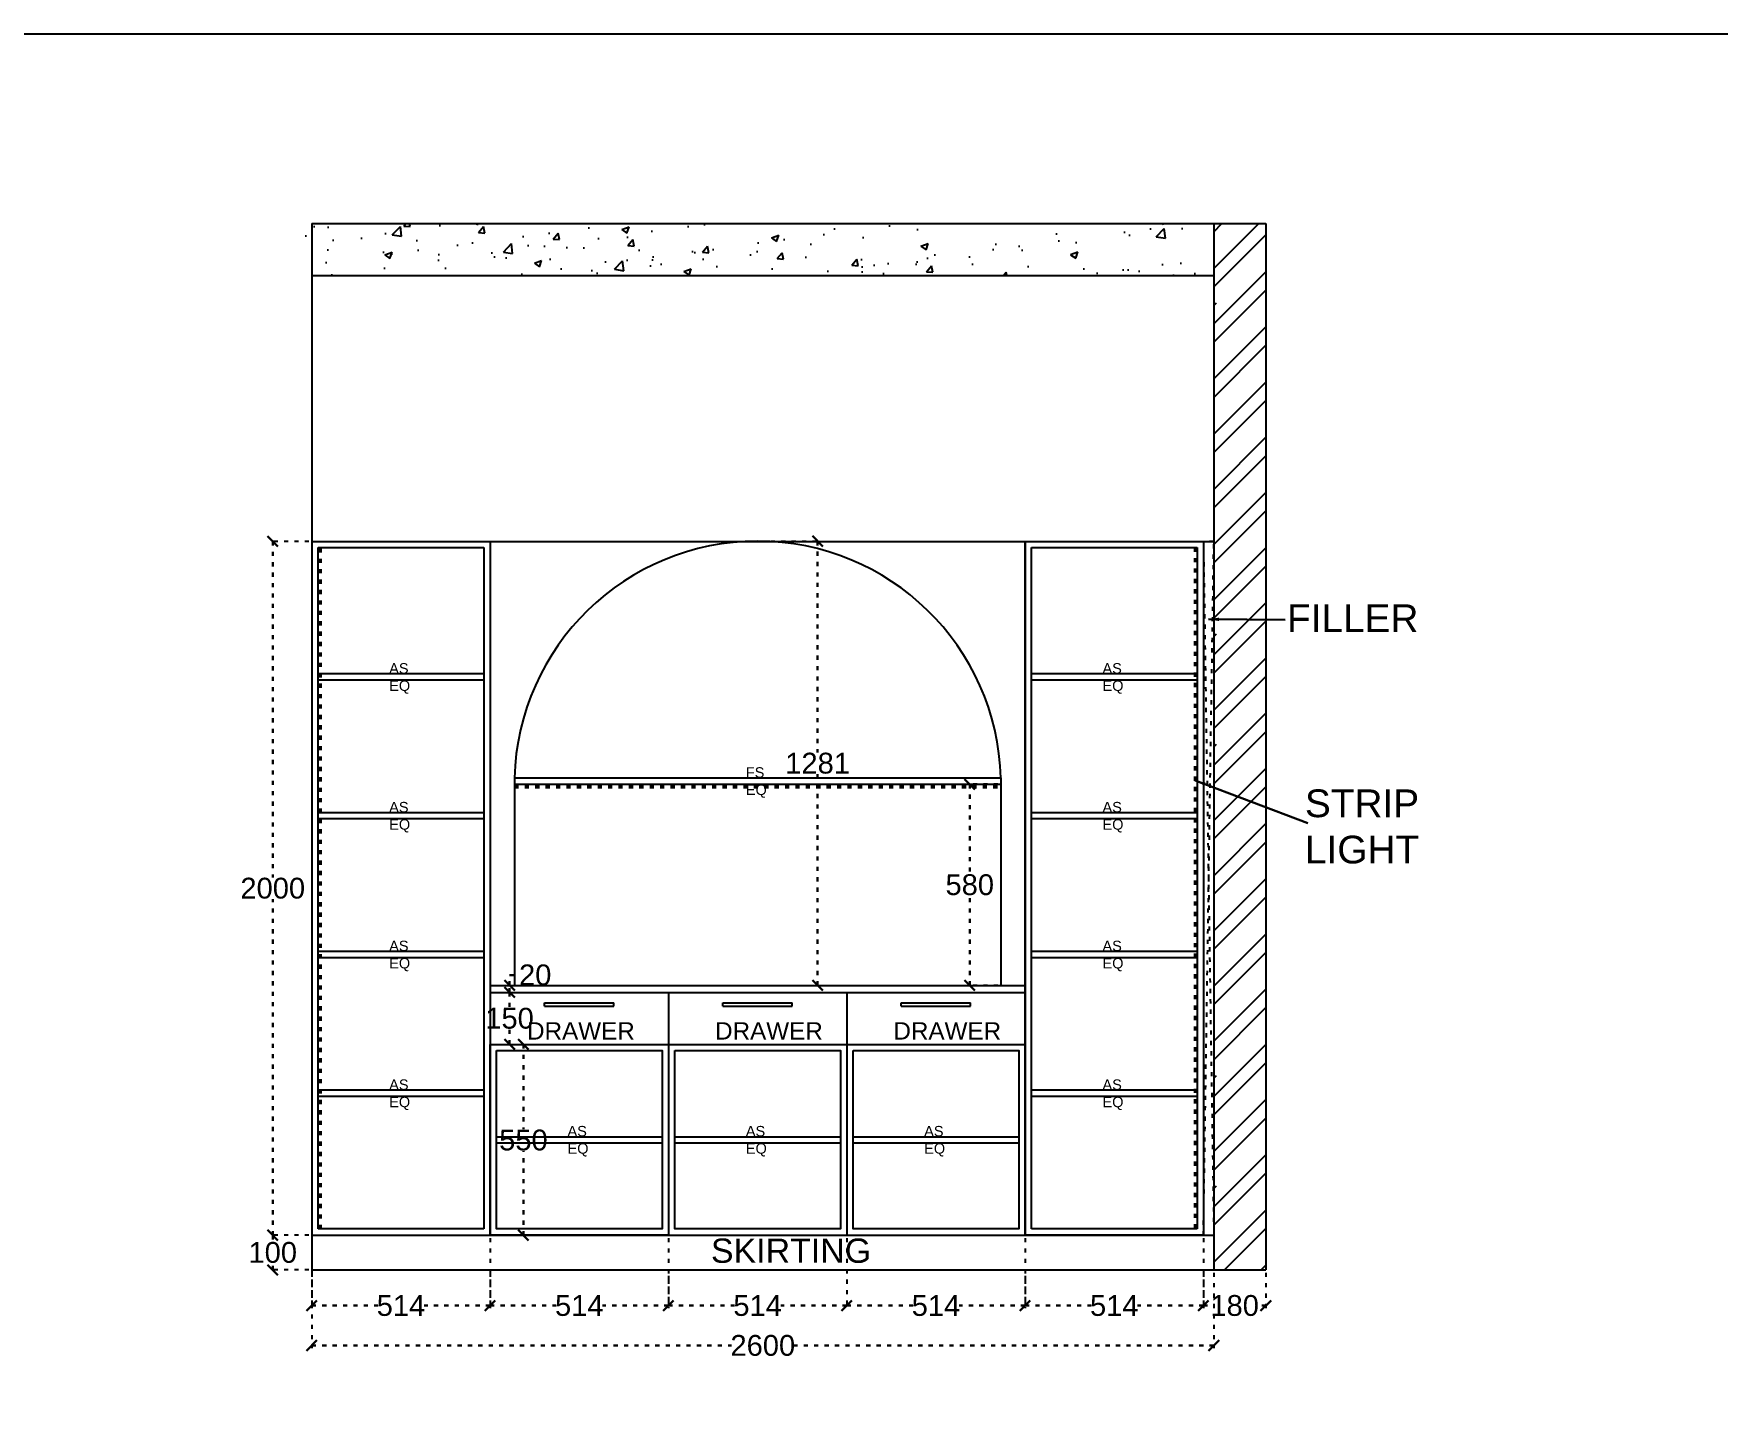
# Model space of a CAD drawing. Header units: millimetres. Extents: x 220712 to 1505573, y -354410 to 241923.
# Drawn here: x 230920 to 235776, y 94170 to 98109 of the extents above; entities that cross this region are included whole.
import ezdxf

# ---------------------------------------------------------------- set-up
doc = ezdxf.new("R2010")
doc.units = ezdxf.units.MM
doc.header["$MEASUREMENT"] = 0
doc.linetypes.add('ACAD_ISO03W100', pattern=[30, 12, -18])
doc.layers.add('Walls', color=253, linetype='Continuous')
doc.layers.add('Words', color=7, linetype='Continuous')
doc.styles.get("Standard").update_dxf_attribs({"font": 'arial.ttf'})
doc.dimstyles.get("Standard").update_dxf_attribs({"dimtxt": 60, "dimasz": 30, "dimexe": 7.75, "dimexo": 8.13, "dimgap": 0.63, "dimtad": 0, "dimtih": 1, "dimtoh": 1, "dimdec": 0, "dimzin": 0, "dimtxsty": 'Standard', "dimblk": 'OBLIQUE', "dimcen": 2.25, "dimclrd": 1, "dimclre": 1, "dimclrt": 1, "dimadec": 0, "dimazin": 0, "dimtfac": 1, "dimtdec": 0, "dimtofl": 0, "dimtmove": 0, "dimatfit": 3, "dimfxl": 1, "dimtolj": 1, "dimtzin": 0, "dimlwd": 30, "dimarcsym": 0})

# ---------------------------------------------------------------- blocks, each defined once
blk = doc.blocks.new('_Oblique')
at = {"color": 0, "linetype": 'ByBlock', "lineweight": -2}
blk.add_line((-0.5, -0.5), (0.5, 0.5), dxfattribs=at)
blk = doc.blocks.new('*D1375')
at = {"layer": 'Defpoints', "color": 0, "linetype": 'ACAD_ISO03W100', "transparency": 16777216}
for p in [(231722, 94645.5), (232236, 94645.5), (232236, 94442.5)]:
    blk.add_point(p, dxfattribs=at)
at = {"layer": 'Walls', "color": 1, "linetype": 'ACAD_ISO03W100', "lineweight": -2, "transparency": 16777216}
for p, q in [((231722, 94637.37), (231722, 94434.75)), ((232236, 94637.37), (232236, 94434.75))]:
    blk.add_line(p, q, dxfattribs=at)
at = {"layer": 'Walls', "color": 1, "linetype": 'ACAD_ISO03W100', "lineweight": 30, "transparency": 16777216}
for p, q in [((231722, 94442.5), (231912.210382, 94442.5)), ((232236, 94442.5), (232045.789618, 94442.5))]:
    blk.add_line(p, q, dxfattribs=at)
at = {"layer": 'Walls', "color": 1, "linetype": 'ACAD_ISO03W100', "lineweight": 30, "transparency": 16777216, "xscale": 30, "yscale": 30, "zscale": 30, "rotation": 180}
blk.add_blockref('_Oblique', (231722, 94442.5), dxfattribs=at)
at = {"layer": 'Walls', "color": 1, "linetype": 'ACAD_ISO03W100', "lineweight": 30, "transparency": 16777216, "xscale": 30, "yscale": 30, "zscale": 30}
blk.add_blockref('_Oblique', (232236, 94442.5), dxfattribs=at)
at = {"layer": 'Walls', "color": 1, "linetype": 'ACAD_ISO03W100', "transparency": 16777216, "insert": (231979, 94442.5), "char_height": 60, "attachment_point": 5}
blk.add_mtext('\\A1;514', dxfattribs=at)
blk = doc.blocks.new('*D1376')
at = {"layer": 'Defpoints', "color": 0, "linetype": 'ACAD_ISO03W100', "transparency": 16777216}
for p in [(232750, 94645.5), (232236, 94545.5), (232750, 94442.5)]:
    blk.add_point(p, dxfattribs=at)
at = {"layer": 'Walls', "color": 1, "linetype": 'ACAD_ISO03W100', "lineweight": -2, "transparency": 16777216}
for p, q in [((232750, 94637.37), (232750, 94434.75)), ((232236, 94537.37), (232236, 94434.75))]:
    blk.add_line(p, q, dxfattribs=at)
at = {"layer": 'Walls', "color": 1, "linetype": 'ACAD_ISO03W100', "lineweight": 30, "transparency": 16777216}
for p, q in [((232236, 94442.5), (232426.210382, 94442.5)), ((232750, 94442.5), (232559.789618, 94442.5))]:
    blk.add_line(p, q, dxfattribs=at)
at = {"layer": 'Walls', "color": 1, "linetype": 'ACAD_ISO03W100', "lineweight": 30, "transparency": 16777216, "xscale": 30, "yscale": 30, "zscale": 30, "rotation": 180}
blk.add_blockref('_Oblique', (232236, 94442.5), dxfattribs=at)
at = {"layer": 'Walls', "color": 1, "linetype": 'ACAD_ISO03W100', "lineweight": 30, "transparency": 16777216, "xscale": 30, "yscale": 30, "zscale": 30}
blk.add_blockref('_Oblique', (232750, 94442.5), dxfattribs=at)
at = {"layer": 'Walls', "color": 1, "linetype": 'ACAD_ISO03W100', "transparency": 16777216, "insert": (232493, 94442.5), "char_height": 60, "attachment_point": 5}
blk.add_mtext('\\A1;514', dxfattribs=at)
blk = doc.blocks.new('*D1377')
at = {"layer": 'Defpoints', "color": 0, "linetype": 'ACAD_ISO03W100', "transparency": 16777216}
for p in [(233264, 94645.5), (232750, 94536.06), (233264, 94442.5)]:
    blk.add_point(p, dxfattribs=at)
at = {"layer": 'Walls', "color": 1, "linetype": 'ACAD_ISO03W100', "lineweight": -2, "transparency": 16777216}
for p, q in [((233264, 94637.37), (233264, 94434.75)), ((232750, 94527.93), (232750, 94434.75))]:
    blk.add_line(p, q, dxfattribs=at)
at = {"layer": 'Walls', "color": 1, "linetype": 'ACAD_ISO03W100', "lineweight": 30, "transparency": 16777216}
for p, q in [((232750, 94442.5), (232940.210382, 94442.5)), ((233264, 94442.5), (233073.789618, 94442.5))]:
    blk.add_line(p, q, dxfattribs=at)
at = {"layer": 'Walls', "color": 1, "linetype": 'ACAD_ISO03W100', "lineweight": 30, "transparency": 16777216, "xscale": 30, "yscale": 30, "zscale": 30, "rotation": 180}
blk.add_blockref('_Oblique', (232750, 94442.5), dxfattribs=at)
at = {"layer": 'Walls', "color": 1, "linetype": 'ACAD_ISO03W100', "lineweight": 30, "transparency": 16777216, "xscale": 30, "yscale": 30, "zscale": 30}
blk.add_blockref('_Oblique', (233264, 94442.5), dxfattribs=at)
at = {"layer": 'Walls', "color": 1, "linetype": 'ACAD_ISO03W100', "transparency": 16777216, "insert": (233007, 94442.5), "char_height": 60, "attachment_point": 5}
blk.add_mtext('\\A1;514', dxfattribs=at)
blk = doc.blocks.new('*D1382')
at = {"layer": 'Defpoints', "color": 0, "linetype": 'ACAD_ISO03W100', "transparency": 16777216}
for p in [(233264, 94645.5), (233778, 94645.5), (233778, 94442.5)]:
    blk.add_point(p, dxfattribs=at)
at = {"layer": 'Walls', "color": 1, "linetype": 'ACAD_ISO03W100', "lineweight": -2, "transparency": 16777216}
for p, q in [((233264, 94637.37), (233264, 94434.75)), ((233778, 94637.37), (233778, 94434.75))]:
    blk.add_line(p, q, dxfattribs=at)
at = {"layer": 'Walls', "color": 1, "linetype": 'ACAD_ISO03W100', "lineweight": 30, "transparency": 16777216}
for p, q in [((233264, 94442.5), (233454.210382, 94442.5)), ((233778, 94442.5), (233587.789618, 94442.5))]:
    blk.add_line(p, q, dxfattribs=at)
at = {"layer": 'Walls', "color": 1, "linetype": 'ACAD_ISO03W100', "lineweight": 30, "transparency": 16777216, "xscale": 30, "yscale": 30, "zscale": 30, "rotation": 180}
blk.add_blockref('_Oblique', (233264, 94442.5), dxfattribs=at)
at = {"layer": 'Walls', "color": 1, "linetype": 'ACAD_ISO03W100', "lineweight": 30, "transparency": 16777216, "xscale": 30, "yscale": 30, "zscale": 30}
blk.add_blockref('_Oblique', (233778, 94442.5), dxfattribs=at)
at = {"layer": 'Walls', "color": 1, "linetype": 'ACAD_ISO03W100', "transparency": 16777216, "insert": (233521, 94442.5), "char_height": 60, "attachment_point": 5}
blk.add_mtext('\\A1;514', dxfattribs=at)
blk = doc.blocks.new('*D1383')
at = {"layer": 'Defpoints', "color": 0, "linetype": 'ACAD_ISO03W100', "transparency": 16777216}
for p in [(234292, 94645.5), (233778, 94536.06), (234292, 94442.5)]:
    blk.add_point(p, dxfattribs=at)
at = {"layer": 'Walls', "color": 1, "linetype": 'ACAD_ISO03W100', "lineweight": -2, "transparency": 16777216}
for p, q in [((234292, 94637.37), (234292, 94434.75)), ((233778, 94527.93), (233778, 94434.75))]:
    blk.add_line(p, q, dxfattribs=at)
at = {"layer": 'Walls', "color": 1, "linetype": 'ACAD_ISO03W100', "lineweight": 30, "transparency": 16777216}
for p, q in [((233778, 94442.5), (233968.210382, 94442.5)), ((234292, 94442.5), (234101.789618, 94442.5))]:
    blk.add_line(p, q, dxfattribs=at)
at = {"layer": 'Walls', "color": 1, "linetype": 'ACAD_ISO03W100', "lineweight": 30, "transparency": 16777216, "xscale": 30, "yscale": 30, "zscale": 30, "rotation": 180}
blk.add_blockref('_Oblique', (233778, 94442.5), dxfattribs=at)
at = {"layer": 'Walls', "color": 1, "linetype": 'ACAD_ISO03W100', "lineweight": 30, "transparency": 16777216, "xscale": 30, "yscale": 30, "zscale": 30}
blk.add_blockref('_Oblique', (234292, 94442.5), dxfattribs=at)
at = {"layer": 'Walls', "color": 1, "linetype": 'ACAD_ISO03W100', "transparency": 16777216, "insert": (234035, 94442.5), "char_height": 60, "attachment_point": 5}
blk.add_mtext('\\A1;514', dxfattribs=at)
blk = doc.blocks.new('*D1384')
at = {"layer": 'Defpoints', "color": 0, "linetype": 'ACAD_ISO03W100', "transparency": 16777216}
for p in [(234292, 94545.5), (234472, 94545.5), (234472, 94442.5)]:
    blk.add_point(p, dxfattribs=at)
at = {"layer": 'Walls', "color": 1, "linetype": 'ACAD_ISO03W100', "lineweight": -2, "transparency": 16777216}
for p, q in [((234292, 94537.4), (234292, 94434.7)), ((234472, 94537.4), (234472, 94434.7))]:
    blk.add_line(p, q, dxfattribs=at)
at = {"layer": 'Walls', "color": 1, "linetype": 'ACAD_ISO03W100', "lineweight": 30, "transparency": 16777216}
for p, q in [((234292, 94442.5), (234318, 94442.5)), ((234472, 94442.5), (234446, 94442.5))]:
    blk.add_line(p, q, dxfattribs=at)
at = {"layer": 'Walls', "color": 1, "linetype": 'ACAD_ISO03W100', "lineweight": 30, "transparency": 16777216, "xscale": 30, "yscale": 30, "zscale": 30, "rotation": 180}
blk.add_blockref('_Oblique', (234292, 94442.5), dxfattribs=at)
at = {"layer": 'Walls', "color": 1, "linetype": 'ACAD_ISO03W100', "lineweight": 30, "transparency": 16777216, "xscale": 30, "yscale": 30, "zscale": 30}
blk.add_blockref('_Oblique', (234472, 94442.5), dxfattribs=at)
at = {"layer": 'Walls', "color": 1, "linetype": 'ACAD_ISO03W100', "transparency": 16777216, "insert": (234382, 94442.5), "char_height": 60, "attachment_point": 5}
blk.add_mtext('\\A1;180', dxfattribs=at)
blk = doc.blocks.new('*D1385')
at = {"layer": 'Defpoints', "color": 0, "linetype": 'ACAD_ISO03W100', "transparency": 16777216}
for p in [(231722, 94545.5), (234322, 94545.5), (234322, 94327.5)]:
    blk.add_point(p, dxfattribs=at)
at = {"layer": 'Walls', "color": 1, "linetype": 'ACAD_ISO03W100', "lineweight": -2, "transparency": 16777216}
for p, q in [((231722, 94537.37), (231722, 94319.75)), ((234322, 94537.37), (234322, 94319.75))]:
    blk.add_line(p, q, dxfattribs=at)
at = {"layer": 'Walls', "color": 1, "linetype": 'ACAD_ISO03W100', "lineweight": 30, "transparency": 16777216}
for p, q in [((231722, 94327.5), (232931.37, 94327.5)), ((234322, 94327.5), (233112.63, 94327.5))]:
    blk.add_line(p, q, dxfattribs=at)
at = {"layer": 'Walls', "color": 1, "linetype": 'ACAD_ISO03W100', "lineweight": 30, "transparency": 16777216, "xscale": 30, "yscale": 30, "zscale": 30, "rotation": 180}
blk.add_blockref('_Oblique', (231722, 94327.5), dxfattribs=at)
at = {"layer": 'Walls', "color": 1, "linetype": 'ACAD_ISO03W100', "lineweight": 30, "transparency": 16777216, "xscale": 30, "yscale": 30, "zscale": 30}
blk.add_blockref('_Oblique', (234322, 94327.5), dxfattribs=at)
at = {"layer": 'Walls', "color": 1, "linetype": 'ACAD_ISO03W100', "transparency": 16777216, "insert": (233022, 94327.5), "char_height": 60, "attachment_point": 5}
blk.add_mtext('\\A1;2600', dxfattribs=at)
blk = doc.blocks.new('*D1374')
at = {"layer": 'Defpoints', "color": 0, "linetype": 'ACAD_ISO03W100', "transparency": 16777216}
for p in [(231609.5, 94645.5), (231722, 94645.5), (231722, 94545.5)]:
    blk.add_point(p, dxfattribs=at)
at = {"layer": 'Walls', "color": 1, "linetype": 'ACAD_ISO03W100', "lineweight": -2, "transparency": 16777216}
for p, q in [((231713.9, 94645.5), (231601.8, 94645.5)), ((231713.9, 94545.5), (231601.8, 94545.5))]:
    blk.add_line(p, q, dxfattribs=at)
at = {"layer": 'Walls', "color": 1, "linetype": 'ACAD_ISO03W100', "lineweight": 30, "transparency": 16777216}
for p, q in [((231609.5, 94645.5), (231609.5, 94626.8)), ((231609.5, 94545.5), (231609.5, 94564.2))]:
    blk.add_line(p, q, dxfattribs=at)
at = {"layer": 'Walls', "color": 1, "linetype": 'ACAD_ISO03W100', "lineweight": 30, "transparency": 16777216, "xscale": 30, "yscale": 30, "zscale": 30}
for p, rotation in [((231609.5, 94645.5), 90), ((231609.5, 94545.5), 270)]:
    blk.add_blockref('_Oblique', p, dxfattribs=dict(at, rotation=rotation))
at = {"layer": 'Walls', "color": 1, "linetype": 'ACAD_ISO03W100', "transparency": 16777216, "insert": (231609.5, 94595.5), "char_height": 60, "attachment_point": 5}
blk.add_mtext('\\A1;100', dxfattribs=at)
blk = doc.blocks.new('*D1378')
at = {"layer": 'Defpoints', "color": 0, "linetype": 'ACAD_ISO03W100', "transparency": 16777216}
for p in [(231609.5, 96645.5), (231722, 96645.5), (231722, 94645.5)]:
    blk.add_point(p, dxfattribs=at)
at = {"layer": 'Walls', "color": 1, "linetype": 'ACAD_ISO03W100', "lineweight": -2, "transparency": 16777216}
for p, q in [((231713.9, 96645.5), (231601.8, 96645.5)), ((231713.9, 94645.5), (231601.8, 94645.5))]:
    blk.add_line(p, q, dxfattribs=at)
at = {"layer": 'Walls', "color": 1, "linetype": 'ACAD_ISO03W100', "lineweight": 30, "transparency": 16777216}
for p, q in [((231609.5, 96645.5), (231609.5, 95676.8)), ((231609.5, 94645.5), (231609.5, 95614.2))]:
    blk.add_line(p, q, dxfattribs=at)
at = {"layer": 'Walls', "color": 1, "linetype": 'ACAD_ISO03W100', "lineweight": 30, "transparency": 16777216, "xscale": 30, "yscale": 30, "zscale": 30}
for p, rotation in [((231609.5, 96645.5), 90), ((231609.5, 94645.5), 270)]:
    blk.add_blockref('_Oblique', p, dxfattribs=dict(at, rotation=rotation))
at = {"layer": 'Walls', "color": 1, "linetype": 'ACAD_ISO03W100', "transparency": 16777216, "insert": (231609.5, 95645.5), "char_height": 60, "attachment_point": 5}
blk.add_mtext('\\A1;2000', dxfattribs=at)
blk = doc.blocks.new('*D1379')
at = {"layer": 'Defpoints', "color": 0, "linetype": 'ACAD_ISO03W100', "transparency": 16777216}
for p in [(232236, 95195.5), (232332, 95195.5), (232236, 94645.5)]:
    blk.add_point(p, dxfattribs=at)
at = {"layer": 'Walls', "color": 1, "linetype": 'ACAD_ISO03W100', "lineweight": -2, "transparency": 16777216}
for p, q in [((232244.1, 95195.5), (232339.8, 95195.5)), ((232244.1, 94645.5), (232339.8, 94645.5))]:
    blk.add_line(p, q, dxfattribs=at)
at = {"layer": 'Walls', "color": 1, "linetype": 'ACAD_ISO03W100', "lineweight": 30, "transparency": 16777216}
for p, q in [((232332, 95195.5), (232332, 94950.8)), ((232332, 94645.5), (232332, 94888.2))]:
    blk.add_line(p, q, dxfattribs=at)
at = {"layer": 'Walls', "color": 1, "linetype": 'ACAD_ISO03W100', "lineweight": 30, "transparency": 16777216, "xscale": 30, "yscale": 30, "zscale": 30}
for p, rotation in [((232332, 95195.5), 90), ((232332, 94645.5), 270)]:
    blk.add_blockref('_Oblique', p, dxfattribs=dict(at, rotation=rotation))
at = {"layer": 'Walls', "color": 1, "linetype": 'ACAD_ISO03W100', "transparency": 16777216, "insert": (232332, 94919.5), "char_height": 60, "attachment_point": 5}
blk.add_mtext('\\A1;550', dxfattribs=at)
blk = doc.blocks.new('*D1380')
at = {"layer": 'Defpoints', "color": 0, "linetype": 'ACAD_ISO03W100', "transparency": 16777216}
for p in [(232236, 95345.5), (232292, 95345.5), (232236, 95195.5)]:
    blk.add_point(p, dxfattribs=at)
at = {"layer": 'Walls', "color": 1, "linetype": 'ACAD_ISO03W100', "lineweight": -2, "transparency": 16777216}
for p, q in [((232244.1, 95345.5), (232299.8, 95345.5)), ((232244.1, 95195.5), (232299.8, 95195.5))]:
    blk.add_line(p, q, dxfattribs=at)
at = {"layer": 'Walls', "color": 1, "linetype": 'ACAD_ISO03W100', "lineweight": 30, "transparency": 16777216}
for p, q in [((232292, 95345.5), (232292, 95301.8)), ((232292, 95195.5), (232292, 95239.2))]:
    blk.add_line(p, q, dxfattribs=at)
at = {"layer": 'Walls', "color": 1, "linetype": 'ACAD_ISO03W100', "lineweight": 30, "transparency": 16777216, "xscale": 30, "yscale": 30, "zscale": 30}
for p, rotation in [((232292, 95345.5), 90), ((232292, 95195.5), 270)]:
    blk.add_blockref('_Oblique', p, dxfattribs=dict(at, rotation=rotation))
at = {"layer": 'Walls', "color": 1, "linetype": 'ACAD_ISO03W100', "transparency": 16777216, "insert": (232292, 95270.5), "char_height": 60, "attachment_point": 5}
blk.add_mtext('\\A1;150', dxfattribs=at)
blk = doc.blocks.new('*D1381')
at = {"layer": 'Defpoints', "color": 0, "linetype": 'ACAD_ISO03W100', "transparency": 16777216}
for p in [(232236, 95365.5), (232292, 95365.5), (232236, 95345.5)]:
    blk.add_point(p, dxfattribs=at)
at = {"layer": 'Walls', "color": 1, "linetype": 'ACAD_ISO03W100', "lineweight": -2, "transparency": 16777216}
for p, q in [((232244.1, 95365.5), (232299.8, 95365.5)), ((232244.1, 95345.5), (232299.8, 95345.5))]:
    blk.add_line(p, q, dxfattribs=at)
at = {"layer": 'Walls', "color": 1, "linetype": 'ACAD_ISO03W100', "lineweight": 30, "transparency": 16777216}
for p, q in [((232292, 95365.5), (232292, 95395.5)), ((232292, 95395.5), (232322, 95395.5)), ((232292, 95345.5), (232292, 95365.5))]:
    blk.add_line(p, q, dxfattribs=at)
at = {"layer": 'Walls', "color": 1, "linetype": 'ACAD_ISO03W100', "lineweight": 30, "transparency": 16777216, "xscale": 30, "yscale": 30, "zscale": 30}
for p, rotation in [((232292, 95365.5), 90), ((232292, 95345.5), 270)]:
    blk.add_blockref('_Oblique', p, dxfattribs=dict(at, rotation=rotation))
at = {"layer": 'Walls', "color": 1, "linetype": 'ACAD_ISO03W100', "transparency": 16777216, "insert": (232366, 95395.5), "char_height": 60, "attachment_point": 5}
blk.add_mtext('\\A1;20', dxfattribs=at)
blk = doc.blocks.new('*D1386')
at = {"layer": 'Defpoints', "color": 0, "linetype": 'ACAD_ISO03W100', "transparency": 16777216}
for p in [(233007, 96646.1), (233007, 95365.5), (233180, 95365.5)]:
    blk.add_point(p, dxfattribs=at)
at = {"layer": 'Walls', "color": 1, "linetype": 'ACAD_ISO03W100', "lineweight": -2, "transparency": 16777216}
for p, q in [((233015.1, 96646.1), (233187.8, 96646.1)), ((233015.1, 95365.5), (233187.8, 95365.5))]:
    blk.add_line(p, q, dxfattribs=at)
at = {"layer": 'Walls', "color": 1, "linetype": 'ACAD_ISO03W100', "lineweight": 30, "transparency": 16777216}
for p, q in [((233180, 96646.1), (233180, 96037)), ((233180, 95365.5), (233180, 95974.5))]:
    blk.add_line(p, q, dxfattribs=at)
at = {"layer": 'Walls', "color": 1, "linetype": 'ACAD_ISO03W100', "lineweight": 30, "transparency": 16777216, "xscale": 30, "yscale": 30, "zscale": 30}
for p, rotation in [((233180, 96646.1), 90), ((233180, 95365.5), 270)]:
    blk.add_blockref('_Oblique', p, dxfattribs=dict(at, rotation=rotation))
at = {"layer": 'Walls', "color": 1, "linetype": 'ACAD_ISO03W100', "transparency": 16777216, "insert": (233180, 96005.8), "char_height": 60, "attachment_point": 5}
blk.add_mtext('\\A1;1281', dxfattribs=at)
blk = doc.blocks.new('*D1387')
at = {"layer": 'Defpoints', "color": 0, "linetype": 'ACAD_ISO03W100', "transparency": 16777216}
for p in [(233708, 95945.5), (233618.5, 95365.5), (233708, 95365.5)]:
    blk.add_point(p, dxfattribs=at)
at = {"layer": 'Walls', "color": 1, "linetype": 'ACAD_ISO03W100', "lineweight": -2, "transparency": 16777216}
for p, q in [((233699.9, 95945.5), (233610.8, 95945.5)), ((233699.9, 95365.5), (233610.8, 95365.5))]:
    blk.add_line(p, q, dxfattribs=at)
at = {"layer": 'Walls', "color": 1, "linetype": 'ACAD_ISO03W100', "lineweight": 30, "transparency": 16777216}
for p, q in [((233618.5, 95945.5), (233618.5, 95686.7)), ((233618.5, 95365.5), (233618.5, 95624.2))]:
    blk.add_line(p, q, dxfattribs=at)
at = {"layer": 'Walls', "color": 1, "linetype": 'ACAD_ISO03W100', "lineweight": 30, "transparency": 16777216, "xscale": 30, "yscale": 30, "zscale": 30}
for p, rotation in [((233618.5, 95945.5), 90), ((233618.5, 95365.5), 270)]:
    blk.add_blockref('_Oblique', p, dxfattribs=dict(at, rotation=rotation))
at = {"layer": 'Walls', "color": 1, "linetype": 'ACAD_ISO03W100', "transparency": 16777216, "insert": (233618.5, 95655.5), "char_height": 60, "attachment_point": 5}
blk.add_mtext('\\A1;580', dxfattribs=at)

msp = doc.modelspace()

# ---------------------------------------------------------------- hatches: boundary and pattern name
at = {"layer": 'Walls', "true_color": 0xc7c8ca}
h = msp.add_hatch(dxfattribs=at)
h.set_pattern_fill('AR-CONC', color=9, scale=30)
h.set_pattern_definition([(50, (9697, 0), (215.17805, -18.82564), [22.5, -247.5]), (355, (9697, 0), (-41.6254, 225.65764), [18, -198]), (100.45144, (9714.93, -1.57), (173.55265, 206.832), [19.12206, -210.34263]), (46.1842, (9697, 60), (320.1724, -49.65578), [33.75, -371.25]), (96.63564, (9723.68, 55.86), (280.3986, 292.2356), [28.6831, -315.51413]), (351.18416, (9697, 60), (280.3986, 292.2356), [27, -297]), (21, (9727, 45), (179.07212, -120.78567), [22.5, -247.5]), (326, (9727, 45), (72.9946, 217.54501), [18, -198]), (71.45144, (9741.92, 34.93), (252.06671, 96.75935), [19.12206, -210.34263]), (37.5, (9697, 0), (3.647957, 99.868156), [0, -195.6, 0, -201, 0, -198.75]), (7.5, (9697, 0), (78.92086, 118.323514), [0, -114.6, 0, -191.1, 0, -75.75]), (327.5, (9630.1, 0), (160.14673, -6.766462), [0, -75, 0, -234, 0, -310.5]), (317.5, (9600.1, 0), (174.95585, 30.031495), [0, -97.5, 0, -155.4, 0, -220.5])])
h.paths.add_polyline_path([(234322, 97411.5), (234322, 97561.5), (231672, 97561.5), (231672, 97411.5)])
at = {"layer": 'Walls', "linetype": 'ACAD_ISO03W100', "true_color": 0xadddf7}
h = msp.add_hatch(dxfattribs=at)
h.set_pattern_fill('GOST_GLASS', color=141, scale=50)
h.set_pattern_definition([(45, (4201.5, 0), (424.26407, 0), [250, -350]), (45, (4307.57, 0), (424.26407, 0), [100, -500]), (45, (4201.5, 106.07), (424.26407, 0), [100, -500])])
h.paths.add_polyline_path([(234472, 97561.5), (234322, 97561.5), (234322, 94545.5), (234472, 94545.5)])
h.paths.add_polyline_path([(234503.8, 96340.3), (234922.7, 96340.3), (234922.7, 96505.2), (234503.8, 96505.2)], flags=9)
at = {"layer": 'Walls', "linetype": 'ACAD_ISO03W100', "true_color": 0xc7c8ca}
h = msp.add_hatch(dxfattribs=at)
h.set_pattern_fill('ANSI32', color=9, scale=300)
h.set_pattern_definition([(45, (4201.5, 0), (-79.549513, 79.549513), []), (45, (4254.53, 0), (-79.549513, 79.549513), [])])
h.paths.add_polyline_path([(234472, 97561.5), (234322, 97561.5), (234322, 94545.5), (234472, 94545.5)])
h.paths.add_polyline_path([(234503.8, 96340.3), (234922.7, 96340.3), (234922.7, 96505.2), (234503.8, 96505.2)], flags=9)

# ---------------------------------------------------------------- linework, layer by layer
at = {"layer": 'Walls', "color": 18, "true_color": 0x000000}
for p, q in [((231722, 97561.5), (234472, 97561.5)), ((231722, 97561.5), (231722, 94545.5)), ((234322, 97561.5), (234322, 94545.5)), ((234472, 97561.5), (234472, 94545.5)), ((231722, 97411.5), (234322, 97411.5)), ((231722, 94545.5), (234472, 94545.5))]:
    msp.add_line(p, q, dxfattribs=at)
at = {"layer": 'Walls', "color": 159, "true_color": 0x22346e}
for p, q in [((231722, 96645.5), (234322, 96645.5)), ((232236, 96645.5), (232236, 94645.5)), ((233778, 96645.5), (233778, 94645.5)), ((234292, 96645.5), (234292, 94645.5)), ((231740, 96627.5), (232218, 96627.5)), ((231740, 94663.5), (231740, 96627.5)), ((232218, 96627.5), (232218, 94663.5)), ((233796, 96627.5), (234274, 96627.5)), ((233796, 94663.5), (233796, 96627.5)), ((234274, 96627.5), (234274, 94663.5)), ((232218, 96263.5), (231740, 96263.5)), ((232218, 96245.5), (231740, 96245.5)), ((234274, 96263.5), (233796, 96263.5)), ((234274, 96245.5), (233796, 96245.5)), ((232306, 95963.5), (232306, 95365.5)), ((232306, 95963.5), (233708, 95963.5)), ((233708, 95963.5), (233708, 95365.5)), ((232306, 95945.5), (233708, 95945.5)), ((232218, 95863.5), (231740, 95863.5)), ((234274, 95863.5), (233796, 95863.5)), ((232218, 95845.5), (231740, 95845.5)), ((234274, 95845.5), (233796, 95845.5)), ((232218, 95463.5), (231740, 95463.5)), ((234274, 95463.5), (233796, 95463.5)), ((232218, 95445.5), (231740, 95445.5)), ((234274, 95445.5), (233796, 95445.5)), ((232236, 95365.5), (233778, 95365.5)), ((232236, 95345.5), (233778, 95345.5)), ((232750, 95345.5), (232750, 94645.5)), ((233264, 95345.5), (233264, 94645.5)), ((232393, 95315.5), (232593, 95315.5)), ((232393, 95305.5), (232393, 95315.5)), ((232393, 95305.5), (232593, 95305.5)), ((232593, 95305.5), (232593, 95315.5)), ((232907, 95315.5), (233107, 95315.5)), ((232907, 95305.5), (232907, 95315.5)), ((232907, 95305.5), (233107, 95305.5)), ((233107, 95305.5), (233107, 95315.5)), ((233421, 95315.5), (233621, 95315.5)), ((233421, 95305.5), (233421, 95315.5)), ((233421, 95305.5), (233621, 95305.5)), ((233621, 95305.5), (233621, 95315.5)), ((232236, 95195.5), (233778, 95195.5)), ((232218, 95063.5), (231740, 95063.5)), ((232218, 95045.5), (231740, 95045.5)), ((234274, 95063.5), (233796, 95063.5)), ((234274, 95045.5), (233796, 95045.5)), ((232254, 94929.5), (232732, 94929.5)), ((232768, 94929.5), (233246, 94929.5)), ((233282, 94929.5), (233760, 94929.5)), ((232254, 94911.5), (232732, 94911.5)), ((232768, 94911.5), (233246, 94911.5)), ((233282, 94911.5), (233760, 94911.5)), ((231722, 94645.5), (234322, 94645.5)), ((232218, 94663.5), (231740, 94663.5)), ((234274, 94663.5), (233796, 94663.5))]:
    msp.add_line(p, q, dxfattribs=at)
at = {"layer": 'Walls', "color": 40, "linetype": 'ACAD_ISO03W100', "true_color": 0xf8d731}
for p, q in [((231745, 94663.5), (231745, 96627.5)), ((231747, 94663.5), (231747, 96627.5)), ((231749, 94663.5), (231749, 96627.5)), ((234266, 96627.5), (234266, 94663.5)), ((234268, 96627.5), (234268, 94663.5)), ((234270, 96627.5), (234270, 94663.5)), ((232306, 95940.5), (233708, 95940.5)), ((232306, 95938.5), (233708, 95938.5)), ((232306, 95936.5), (233708, 95936.5))]:
    msp.add_line(p, q, dxfattribs=at)
at = {"layer": 'Walls', "color": 18, "true_color": 0x000000}
msp.add_lwpolyline([(220711.5, 98109), (264020, 98109), (264020, 74090), (220711.5, 74090)], close=True, dxfattribs=at)
at = {"layer": 'Walls', "color": 159, "true_color": 0x22346e}
for points in [[(233778, 96645.5), (234292, 96645.5), (234292, 94645.5), (233778, 94645.5)], [(232236, 95195.5), (232750, 95195.5), (232750, 94645.5), (232236, 94645.5)], [(232254, 95177.5), (232732, 95177.5), (232732, 94663.5), (232254, 94663.5)], [(232768, 95177.5), (233246, 95177.5), (233246, 94663.5), (232768, 94663.5)], [(233282, 95177.5), (233760, 95177.5), (233760, 94663.5), (233282, 94663.5)]]:
    msp.add_lwpolyline(points, close=True, dxfattribs=at)
at = {"layer": 'Walls', "color": 240, "linetype": 'ACAD_ISO03W100', "true_color": 0xed1f24}
msp.add_lwpolyline([(234292, 94645.5), (234322, 96645.5), (234292, 96645.5), (234322, 94645.5)], dxfattribs=at)
at = {"layer": 'Walls', "color": 159, "true_color": 0x22346e}
msp.add_arc((233007, 95944.8), 701.2, 1.5242, 178.4758, dxfattribs=at)

# ---------------------------------------------------------------- texts
at = {"insert": (232872.5, 94635.9), "char_height": 70, "attachment_point": 1}
msp.add_mtext_dynamic_manual_height_columns('SKIRTING', width=1609.978, gutter_width=12.5, heights=[0], dxfattribs=at)
at = {"layer": 'Words', "color": 0, "attachment_point": 1}
for s, width, heights, insert, char_height in [('FILLER', 662.048, [440.1], (234533, 96464), 80), ('AS\\PEQ', 1178.022, [0], (231945, 96294.5), 30), ('AS\\PEQ', 1178.022, [0], (234001, 96294.5), 30), ('FS\\PEQ', 1178.022, [0], (232973, 95994.5), 30), ('\\pxqc;STRIP \\PLIGHT', 958.319, [440.1], (234270, 95930.5), 80), ('AS\\PEQ', 1178.022, [0], (231945, 95894.5), 30), ('AS\\PEQ', 1178.022, [0], (234001, 95894.5), 30), ('AS\\PEQ', 1178.022, [0], (231945, 95494.5), 30), ('AS\\PEQ', 1178.022, [0], (234001, 95494.5), 30), ('DRAWER', 795.826, [440.1], (232342.5, 95259.5), 50), ('DRAWER', 795.826, [440.1], (232884.5, 95259.5), 50), ('DRAWER', 795.826, [440.1], (233398.5, 95259.5), 50), ('AS\\PEQ', 1178.022, [0], (231945, 95094.5), 30), ('AS\\PEQ', 1178.022, [0], (234001, 95094.5), 30), ('AS\\PEQ', 1178.022, [0], (232459, 94960.5), 30), ('AS\\PEQ', 1178.022, [0], (232973, 94960.5), 30), ('AS\\PEQ', 1178.022, [0], (233487, 94960.5), 30)]:
    msp.add_mtext_dynamic_manual_height_columns(s, width=width, gutter_width=866.4, heights=heights, dxfattribs=dict(at, insert=insert, char_height=char_height))

# ---------------------------------------------------------------- dimensions: what is measured, and where the dimension line sits
at = {"layer": 'Walls', "color": 240, "linetype": 'ACAD_ISO03W100', "true_color": 0xed1f24}
for base, p1, p2, picture, middle in [((231609.5, 96645.5), (231722, 94645.5), (231722, 96645.5), '*D1378', (231609.5, 95645.5)), ((233180, 95365.5), (233007, 96646.1), (233007, 95365.5), '*D1386', (233180, 96005.8)), ((233618.5, 95365.5), (233708, 95945.5), (233708, 95365.5), '*D1387', (233618.5, 95655.5)), ((232292, 95365.5), (232236, 95345.5), (232236, 95365.5), '*D1381', (232366, 95395.5)), ((232292, 95345.5), (232236, 95195.5), (232236, 95345.5), '*D1380', (232292, 95270.5)), ((231609.5, 94645.5), (231722, 94545.5), (231722, 94645.5), '*D1374', (231609.5, 94595.5))]:
    dim = msp.add_linear_dim(base=base, p1=p1, p2=p2, angle=90, dimstyle='Standard', dxfattribs=at)
    dim.commit()
    dim.dimension.update_dxf_attribs({"geometry": picture, "text_midpoint": middle})
dim = msp.add_linear_dim(base=(232332, 95195.5), p1=(232236, 94645.5), p2=(232236, 95195.5), angle=90, dimstyle='Standard', dxfattribs=at)
dim.commit()
dim.dimension.update_dxf_attribs({"geometry": '*D1379', "text_midpoint": (232332, 94919.5), "dimtype": 160})
at = {"layer": 'Walls', "color": 159, "linetype": 'ACAD_ISO03W100', "true_color": 0x22346e}
for base, p1, p2, picture, middle in [((232236, 94442.5), (231722, 94645.5), (232236, 94645.5), '*D1375', (231979, 94442.5)), ((232750, 94442.5), (232236, 94545.5), (232750, 94645.5), '*D1376', (232493, 94442.5)), ((233264, 94442.5), (232750, 94536.1), (233264, 94645.5), '*D1377', (233007, 94442.5)), ((233778, 94442.5), (233264, 94645.5), (233778, 94645.5), '*D1382', (233521, 94442.5)), ((234292, 94442.5), (233778, 94536.1), (234292, 94645.5), '*D1383', (234035, 94442.5))]:
    dim = msp.add_linear_dim(base=base, p1=p1, p2=p2, dimstyle='Standard', dxfattribs=at)
    dim.commit()
    dim.dimension.update_dxf_attribs({"geometry": picture, "text_midpoint": middle})
at = {"layer": 'Walls', "color": 240, "linetype": 'ACAD_ISO03W100', "true_color": 0xed1f24}
for base, p1, p2, picture, middle in [((234322, 94327.5), (231722, 94545.5), (234322, 94545.5), '*D1385', (233022, 94327.5)), ((234472, 94442.5), (234292, 94545.5), (234472, 94545.5), '*D1384', (234382, 94442.5))]:
    dim = msp.add_linear_dim(base=base, p1=p1, p2=p2, dimstyle='Standard', dxfattribs=at)
    dim.commit()
    dim.dimension.update_dxf_attribs({"geometry": picture, "text_midpoint": middle})

# ---------------------------------------------------------------- leaders
at = {"layer": 'Walls', "color": 252, "linetype": 'ByBlock', "true_color": 0x939598}
for points in [[(234306.5, 96421), (234527.5, 96419.5)], [(234268, 95956.5), (234593, 95833)]]:
    msp.add_leader(points, dimstyle='Standard', override={"dimgap": 0.63, "dimtad": 0}, dxfattribs=at)

doc.saveas('drawing.dxf')
